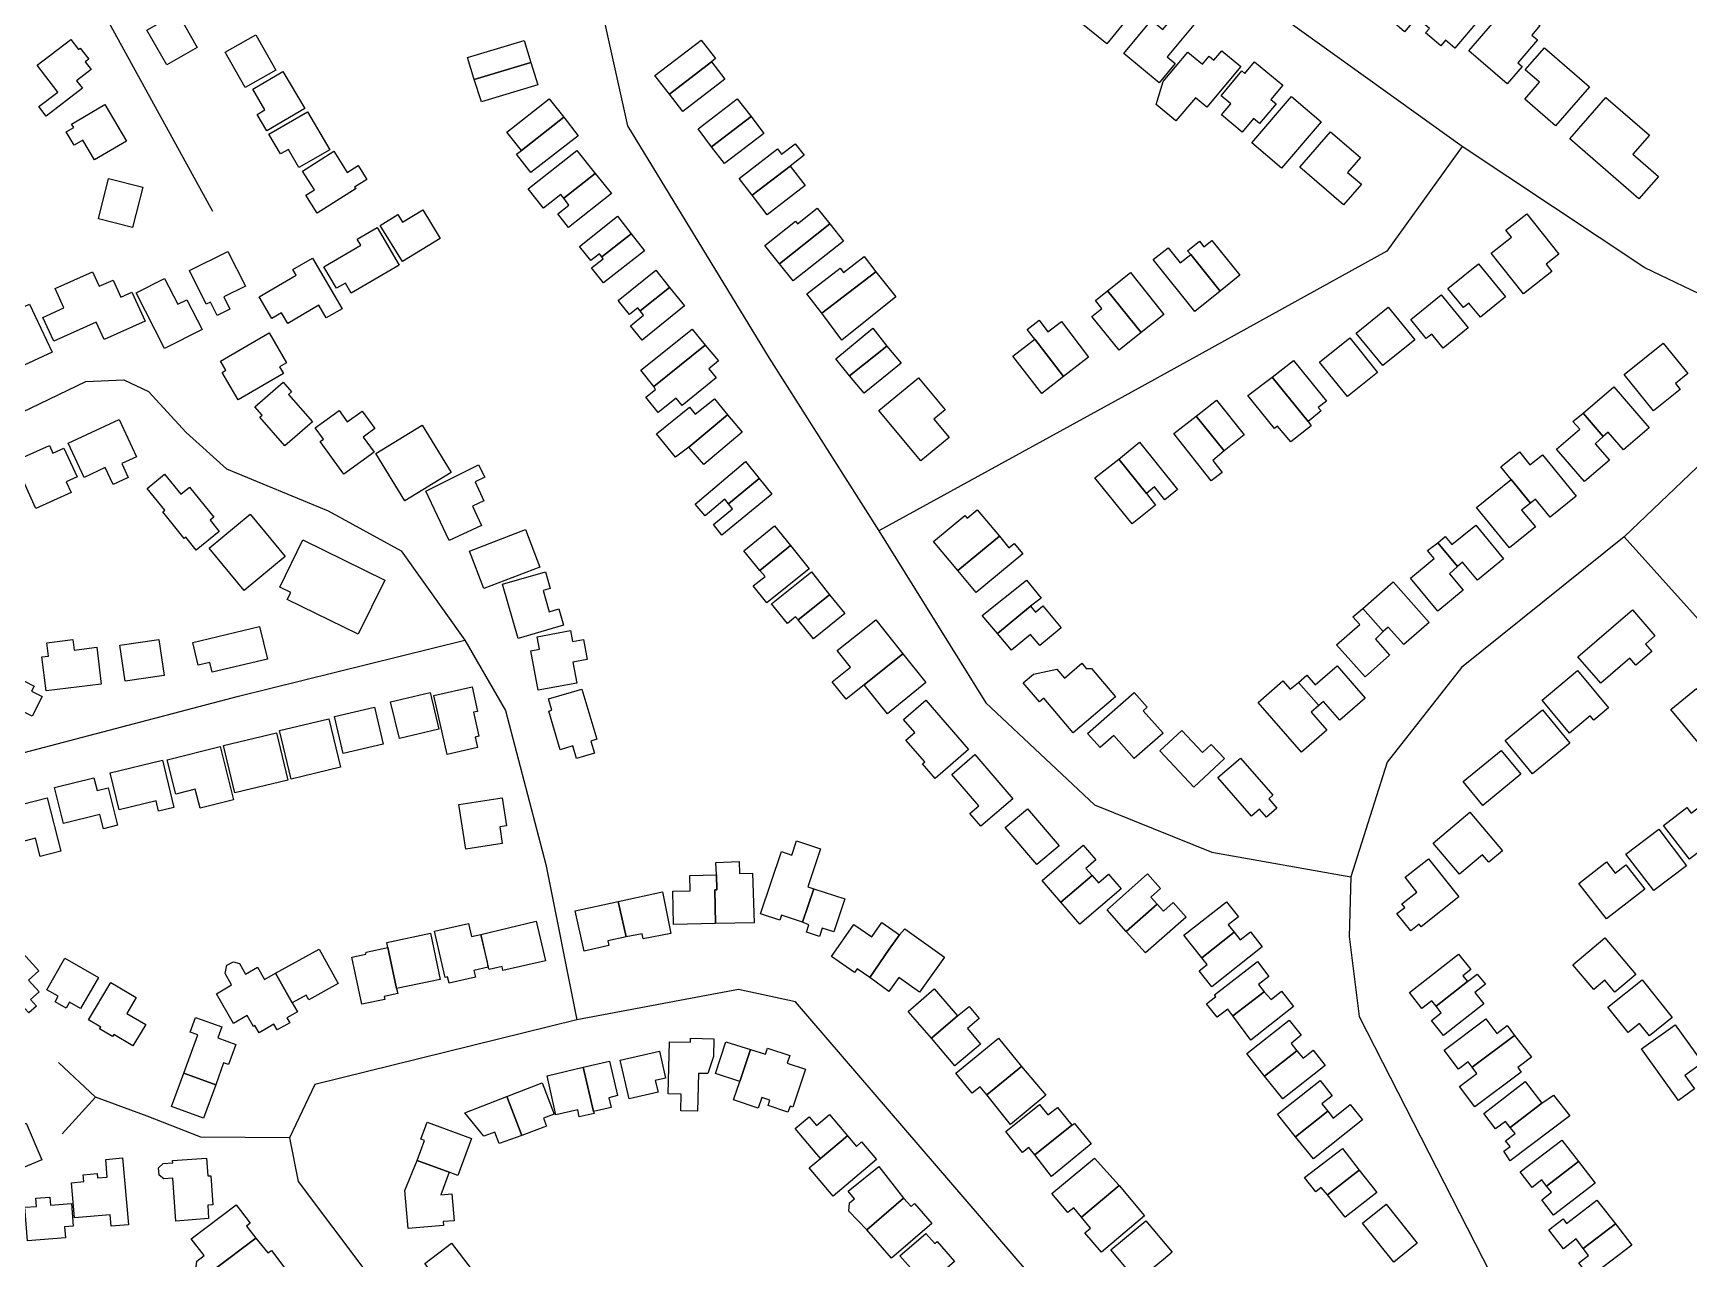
# Model space of a CAD drawing. Header units: metres. Extents: x 553506 to 563855, y 142925 to 150243.
# Drawn here: x 560707.2 to 561100.9, y 148133.6 to 148425 of the extents above; entities that cross this region are included whole.
import ezdxf

# ---------------------------------------------------------------- set-up
doc = ezdxf.new("R2010")
doc.units = ezdxf.units.M
doc.layers.add('C-BUILDINGS', color=8, linetype='Continuous')
doc.layers.add('C-ROADS', color=33, linetype='Continuous')

msp = doc.modelspace()

# ---------------------------------------------------------------- linework, layer by layer
at = {"layer": 'C-BUILDINGS'}
for points in [[(560967.4622, 148436.5374), (560971.3569, 148433.3872), (560962.4714, 148422.4683), (560953.8925, 148429.4228), (560958.6049, 148435.2024), (560963.2887, 148431.4091), (560967.4622, 148436.5374)], [(561041.8881, 148438.0139), (561046.2836, 148434.2785), (561045.2922, 148433.1232), (561051.0596, 148428.2177), (561045.2603, 148421.4356), (561043.0479, 148423.3251), (561041.8815, 148421.9529), (561038.2542, 148425.0447), (561039.1918, 148426.1314), (561036.161, 148428.7076), (561033.2545, 148425.3108), (561030.1513, 148427.9626), (561038.2163, 148437.3979), (561040.0335, 148435.8521), (561041.8881, 148438.0139)], [(560979.7838, 148430.6129), (560983.6167, 148427.4274), (560976.865, 148419.3579), (560978.7743, 148417.7705), (560974.9336, 148413.1758), (560966.5209, 148420.18), (560973.1312, 148428.0781), (560975.8014, 148425.8579), (560979.7838, 148430.6129)], [(561065.4837, 148426.8113), (561063.5274, 148424.5462), (561064.8997, 148423.3649), (561060.2105, 148417.9644), (561061.2235, 148417.0947), (561057.6479, 148412.9646), (561048.5587, 148420.8045), (561058.7801, 148432.5891), (561065.4837, 148426.8113)], [(560746.2486, 148421.5608), (560739.0094, 148417.4386), (560734.2693, 148425.7157), (560741.5084, 148429.8379), (560746.2486, 148421.5608)], [(560718.4092, 148421.4128), (560720.4349, 148418.7828), (560719.6157, 148418.1561), (560721.0367, 148416.3085), (560717.5549, 148413.6396), (560718.9173, 148411.8791), (560710.3086, 148405.2767), (560708.5671, 148407.5372), (560713.0797, 148410.9952), (560708.1613, 148417.3747), (560716.1693, 148423.5131), (560718.0202, 148421.1113), (560718.4092, 148421.4128)], [(560764.8995, 148416.2123), (560757.5971, 148412.0993), (560752.8611, 148420.4656), (560760.1635, 148424.5786), (560764.8995, 148416.2123)], [(560812.1004, 148413.9951), (560810.5173, 148419.2323), (560823.9392, 148423.2588), (560825.5224, 148418.0216), (560812.1004, 148413.9951)], [(560869.444, 148418.9521), (560868.477, 148418.1316), (560858.5314, 148410.4742), (560855.0164, 148414.894), (560866.0414, 148423.3532), (560869.444, 148418.9521)], [(560987.9704, 148418.5596), (560989.8708, 148420.8229), (560994.393, 148417.0581), (560986.273, 148407.3652), (560983.5452, 148409.6392), (560978.909, 148404.1069), (560974.2073, 148408.022), (560975.903, 148413.4733), (560981.7925, 148420.5029), (560985.2096, 148417.6494), (560986.7933, 148419.5355), (560987.9704, 148418.5596)], [(561069.2031, 148402.9537), (561061.8737, 148409.2906), (561065.3822, 148413.3296), (561061.9833, 148416.2726), (561066.5513, 148421.5246), (561077.2793, 148412.2558), (561069.2031, 148402.9537)], [(560771.8413, 148407.0581), (560762.8008, 148401.7443), (560760.4756, 148405.6783), (560762.3292, 148406.7603), (560759.4209, 148411.6778), (560766.6147, 148415.9099), (560771.8413, 148407.0581)], [(560813.7834, 148408.6942), (560812.1004, 148413.9951), (560825.5224, 148418.0216), (560827.2054, 148412.7207), (560813.7834, 148408.6942)], [(560861.693, 148406.3994), (560858.5314, 148410.4742), (560868.477, 148418.1316), (560871.6386, 148414.0568), (560861.693, 148406.3994)], [(561001.4966, 148409.2226), (561002.7456, 148408.1821), (560998.8243, 148403.4847), (560997.3884, 148404.6862), (560994.7002, 148401.4633), (560989.7478, 148405.5708), (560991.951, 148408.211), (560989.661, 148410.1203), (560994.5728, 148416.0063), (560995.2834, 148415.4165), (560997.6011, 148418.1937), (561004.3333, 148412.6172), (561001.4966, 148409.2226)], [(560721.7991, 148394.8513), (560719.0165, 148399.5501), (560716.9848, 148398.3513), (560715.0957, 148401.531), (560716.8529, 148402.5654), (560716.3729, 148403.3852), (560724.2253, 148408.0162), (560729.3771, 148399.3179), (560721.7991, 148394.8513)], [(560823.3193, 148397.0725), (560819.8546, 148401.4494), (560829.932, 148409.3669), (560833.397, 148404.9789), (560823.3193, 148397.0725)], [(560877.8952, 148405.1373), (560868.5205, 148397.9986), (560865.3191, 148402.2279), (560874.6155, 148409.4087), (560877.8952, 148405.1373)], [(561003.9946, 148392.8728), (560996.9691, 148398.8854), (561006.4318, 148409.9004), (561013.4643, 148403.8881), (561003.9946, 148392.8728)], [(561091.5106, 148400.7262), (561087.5764, 148396.2176), (561093.6778, 148390.9218), (561089.0148, 148385.5778), (561072.5507, 148399.8644), (561081.1479, 148409.7171), (561091.5106, 148400.7262)], [(560777.726, 148397.2809), (560770.4208, 148393.0343), (560767.8948, 148397.3516), (560766.0202, 148396.2689), (560763.2872, 148400.947), (560772.4666, 148406.2875), (560777.726, 148397.2809)], [(560825.5379, 148391.8552), (560822.1295, 148396.2227), (560823.3193, 148397.0725), (560833.397, 148404.9789), (560836.8124, 148400.6115), (560825.5379, 148391.8552)], [(560871.5746, 148394.0095), (560868.5205, 148397.9986), (560877.8952, 148405.1373), (560880.9493, 148401.1482), (560871.5746, 148394.0095)], [(560884.1759, 148397.454), (560885.1448, 148396.2044), (560888.4149, 148398.7109), (560890.5423, 148395.9617), (560887.1972, 148393.3971), (560878.1521, 148386.4468), (560875.0624, 148390.457), (560884.1759, 148397.454)], [(561019.7272, 148391.8747), (561023.0315, 148389.0511), (561018.8022, 148384.1437), (561008.3491, 148393.1207), (561015.6414, 148401.5633), (561022.7898, 148395.4211), (561019.7272, 148391.8747)], [(560784.4581, 148393.4849), (560786.5533, 148390.2003), (560783.6262, 148388.3501), (560784.0208, 148388.0286), (560774.7459, 148382.162), (560772.0107, 148386.4616), (560774.0809, 148387.773), (560771.2504, 148392.2143), (560778.674, 148396.9211), (560781.8872, 148391.8684), (560784.4581, 148393.4849)], [(560832.6433, 148386.6351), (560828.5777, 148383.4136), (560824.9471, 148387.9523), (560836.4609, 148397.1057), (560840.8194, 148391.6437), (560833.3706, 148385.7341), (560832.6433, 148386.6351)], [(560833.3706, 148385.7341), (560840.8194, 148391.6437), (560844.7576, 148386.881), (560834.4895, 148378.8017), (560831.9274, 148382.0382), (560834.5472, 148384.1014), (560833.3706, 148385.7341)], [(560890.7897, 148388.7348), (560881.7104, 148381.7612), (560878.1521, 148386.4468), (560887.1972, 148393.3971), (560890.7897, 148388.7348)], [(560730.8238, 148378.7836), (560722.7268, 148380.8453), (560725.168, 148390.4045), (560733.2649, 148388.3429), (560730.8238, 148378.7836)], [(560795.0717, 148380.0382), (560799.8458, 148382.959), (560804.0146, 148376.1889), (560795.0293, 148370.6764), (560789.7335, 148379.2811), (560793.952, 148381.8618), (560795.0717, 148380.0382)], [(560888.4963, 148380.2709), (560888.962, 148379.6845), (560893.6482, 148383.404), (560896.6175, 148379.6683), (560884.632, 148370.1773), (560881.1969, 148374.4994), (560888.4963, 148380.2709)], [(560841.865, 148372.5439), (560839.8466, 148370.9224), (560837.1556, 148374.2551), (560846.1158, 148381.4587), (560849.3927, 148377.2762), (560842.3909, 148371.8258), (560841.865, 148372.5439)], [(560896.6175, 148379.6683), (560899.9073, 148375.5197), (560887.9124, 148366.1062), (560884.632, 148370.1773), (560896.6175, 148379.6683)], [(561069.9782, 148372.4481), (561066.9355, 148370.0487), (561068.2819, 148368.3547), (561061.5349, 148363.0343), (561053.8561, 148372.7104), (561058.686, 148376.5237), (561057.4049, 148378.1419), (561062.3577, 148382.0481), (561069.9782, 148372.4481)], [(560784.2777, 148376.0273), (560788.9736, 148378.7676), (560794.2246, 148369.8053), (560782.8486, 148363.1718), (560781.4597, 148365.5547), (560779.3588, 148364.3313), (560776.3678, 148369.4354), (560785.1418, 148374.5517), (560784.2777, 148376.0273)], [(560842.7944, 148365.6389), (560840.0053, 148369.2022), (560842.7624, 148371.3477), (560842.3909, 148371.8258), (560849.3927, 148377.2762), (560852.553, 148373.2459), (560842.7944, 148365.6389)], [(560981.6806, 148373.2298), (560984.5522, 148375.5125), (560985.6, 148374.1986), (560987.4963, 148375.7049), (560994.1169, 148367.4425), (560989.4406, 148363.6341), (560982.4352, 148372.3519), (560981.6806, 148373.2298)], [(560757.6853, 148364.8437), (560752.5435, 148362.2787), (560753.9829, 148359.3965), (560750.9475, 148357.8768), (560749.3594, 148361.0437), (560748.3823, 148360.5457), (560744.3781, 148368.5342), (560753.5398, 148373.106), (560757.6853, 148364.8437)], [(560773.6257, 148371.4977), (560780.6647, 148359.4639), (560776.9229, 148357.2876), (560775.1723, 148360.2825), (560767.7643, 148355.9658), (560766.2871, 148358.4906), (560763.946, 148357.1262), (560760.9322, 148362.2853), (560769.7615, 148367.4255), (560768.964, 148368.7807), (560773.6257, 148371.4977)], [(560899.8809, 148368.1062), (560904.7752, 148371.8769), (560907.58, 148368.2584), (560894.7606, 148358.385), (560891.1834, 148363.0033), (560899.1016, 148369.1058), (560899.8809, 148368.1062)], [(560973.539, 148371.1381), (560977.0576, 148373.9642), (560979.953, 148370.3597), (560982.4352, 148372.3519), (560989.4406, 148363.6341), (560983.439, 148358.8381), (560973.539, 148371.1381)], [(560722.9214, 148364.8018), (560726.2511, 148366.2973), (560728.0693, 148362.2583), (560730.6961, 148363.4313), (560733.8357, 148356.4842), (560724.1153, 148352.1175), (560722.2298, 148356.299), (560712.1029, 148351.7415), (560709.5415, 148357.4156), (560714.5048, 148359.6523), (560712.4245, 148364.2507), (560721.3591, 148368.2589), (560722.9214, 148364.8018)], [(560850.9916, 148359.7074), (560848.9731, 148358.0859), (560846.2822, 148361.4186), (560855.2424, 148368.6221), (560858.5298, 148364.5513), (560851.581, 148358.969), (560850.9916, 148359.7074)], [(560912.3325, 148362.2747), (560899.5246, 148352.0343), (560894.7606, 148358.385), (560907.58, 148368.2584), (560912.3325, 148362.2747)], [(560962.6355, 148363.7065), (560968.0969, 148368.1182), (560976.0374, 148358.1163), (560970.6637, 148353.8075), (560962.6355, 148363.7065)], [(561057.2523, 148362.2767), (561051.3217, 148357.4495), (561048.5813, 148360.7916), (561047.2861, 148359.7381), (561043.6005, 148364.2415), (561050.8333, 148370.1225), (561057.2523, 148362.2767)], [(560741.6089, 148360.5229), (560743.7629, 148361.6142), (560747.3669, 148354.5704), (560738.435, 148350.028), (560731.6808, 148363.2395), (560738.4587, 148366.6905), (560741.6089, 148360.5229)], [(560849.2596, 148355.4125), (560852.3621, 148357.9138), (560851.581, 148358.969), (560858.5298, 148364.5513), (560862.1129, 148360.1893), (560852.0082, 148352.026), (560849.2596, 148355.4125)], [(560965.4272, 148349.5808), (560958.9043, 148357.6238), (560961.2905, 148359.5573), (560959.7853, 148361.4134), (560962.6355, 148363.7065), (560970.6637, 148353.8075), (560965.4272, 148349.5808)], [(560711.723, 148349.1363), (560702.8558, 148344.9855), (560701.8517, 148347.1356), (560699.0821, 148345.8358), (560696.596, 148351.1115), (560699.5172, 148352.4829), (560697.6376, 148356.4754), (560706.3606, 148360.5438), (560711.723, 148349.1363)], [(561035.6972, 148352.0956), (561028.1162, 148345.9478), (561021.8202, 148353.6639), (561029.4009, 148359.8228), (561035.6972, 148352.0956)], [(561048.4295, 148354.9324), (561042.4919, 148350.1049), (561039.7585, 148353.4473), (561038.4633, 148352.3938), (561034.7777, 148356.8972), (561042.0105, 148362.7782), (561048.4295, 148354.9324)], [(560943.5576, 148354.5606), (560946.4254, 148356.7429), (560948.5102, 148354.0146), (560951.6923, 148356.4294), (560958.1446, 148347.9613), (560952.2209, 148343.357), (560945.3576, 148352.224), (560943.5576, 148354.5606)], [(560751.7622, 148347.0394), (560763.3527, 148353.7464), (560767.4834, 148346.63), (560765.8148, 148345.6651), (560766.7386, 148344.069), (560755.9513, 148337.8324), (560752.1614, 148344.3361), (560753.0334, 148344.842), (560751.7622, 148347.0394)], [(560851.7164, 148344.8269), (560863.8805, 148354.6462), (560866.9852, 148350.8257), (560854.8142, 148341.0061), (560851.7164, 148344.8269)], [(560901.3363, 148343.5209), (560898.0493, 148347.5806), (560906.8828, 148354.8137), (560910.1883, 148350.6099), (560901.3363, 148343.5209)], [(560940.1564, 148348.21), (560945.3576, 148352.224), (560952.2209, 148343.357), (560947.0263, 148339.3543), (560940.1564, 148348.21)], [(561019.6858, 148338.5713), (561013.0815, 148346.7563), (561020.2686, 148352.5356), (561026.8733, 148344.3395), (561019.6858, 148338.5713)], [(560867.8602, 148345.2101), (560869.627, 148343.0395), (560861.5345, 148336.4752), (560860.1022, 148338.2334), (560855.834, 148334.7829), (560852.8679, 148338.4186), (560855.186, 148340.2943), (560854.8142, 148341.0061), (560866.9852, 148350.8257), (560870.178, 148347.0969), (560867.8602, 148345.2101)], [(560910.1883, 148350.6099), (560913.6084, 148346.5433), (560904.7872, 148339.3662), (560901.3363, 148343.5209), (560910.1883, 148350.6099)], [(561100.6015, 148344.0363), (561097.6828, 148341.6965), (561098.8246, 148340.2854), (561092.476, 148335.189), (561085.486, 148343.8515), (561094.7533, 148351.2878), (561100.6015, 148344.0363)], [(561014.7132, 148337.525), (561012.7834, 148335.973), (561013.4451, 148335.159), (561010.363, 148332.6805), (561001.8109, 148343.2309), (561006.8602, 148347.1845), (561014.7132, 148337.525)], [(560768.6707, 148339.7443), (560767.9425, 148339.1093), (560773.6129, 148332.6088), (560767.0313, 148326.9045), (560761.0928, 148333.7083), (560761.6373, 148334.1816), (560759.9044, 148336.1642), (560766.6696, 148342.0301), (560768.6707, 148339.7443)], [(560908.3047, 148335.3138), (560917.7301, 148343.0663), (560924.0658, 148335.4181), (560921.3873, 148333.2195), (560924.9984, 148328.8583), (560918.2519, 148323.2933), (560908.3047, 148335.3138)], [(561010.363, 148332.6805), (561011.1154, 148331.6468), (561006.2795, 148327.7999), (561003.0437, 148331.5606), (561002.3756, 148331.0166), (560996.0409, 148338.8539), (561001.8109, 148343.2309), (561010.363, 148332.6805)], [(561091.4216, 148331.1379), (561085.3768, 148325.9397), (561081.7351, 148330.1551), (561080.5167, 148329.1041), (561075.7434, 148334.6307), (561083.0069, 148340.8688), (561091.4216, 148331.1379)], [(560863.1306, 148326.586), (560859.9261, 148324.2151), (560855.4474, 148329.7178), (560863.2675, 148336.0509), (560864.6345, 148334.3685), (560869.1887, 148338.0617), (560872.3064, 148334.275), (560863.1306, 148326.586)], [(560995.1887, 148329.4668), (560990.4212, 148325.6666), (560983.7785, 148333.9618), (560988.539, 148337.7617), (560995.1887, 148329.4668)], [(560731.8094, 148324.2882), (560728.2813, 148322.653), (560729.8101, 148319.3729), (560726.2268, 148317.7137), (560724.3757, 148321.6848), (560719.3526, 148319.3461), (560715.5315, 148327.5185), (560727.6657, 148333.1628), (560731.8094, 148324.2882)], [(560774.3014, 148331.1612), (560779.9469, 148335.278), (560781.9116, 148332.5904), (560785.4251, 148335.1378), (560788.4631, 148330.9924), (560785.6746, 148328.9573), (560788.296, 148325.3887), (560781.1055, 148320.1551), (560775.4457, 148327.8802), (560776.273, 148328.4738), (560774.3014, 148331.1612)], [(560806.6114, 148320.4974), (560795.6222, 148313.7868), (560788.6972, 148325.0785), (560799.6868, 148331.7779), (560806.6114, 148320.4974)], [(560866.645, 148322.411), (560863.1306, 148326.586), (560872.3064, 148334.275), (560875.8138, 148330.0998), (560866.645, 148322.411)], [(560990.4212, 148325.6666), (560987.6624, 148323.3541), (560989.8898, 148320.5412), (560987.3174, 148318.524), (560978.4281, 148329.7984), (560983.7785, 148333.9618), (560990.4212, 148325.6666)], [(561073.3293, 148332.6963), (561075.7434, 148334.6307), (561080.5167, 148329.1041), (561078.6428, 148327.3313), (561081.9796, 148323.4736), (561076.064, 148318.3908), (561069.3977, 148326.0952), (561074.925, 148330.8542), (561073.3293, 148332.6963)], [(560715.0856, 148318.3111), (560716.2346, 148315.776), (560707.8799, 148311.9974), (560702.7888, 148323.2241), (560711.0746, 148326.9672), (560711.9006, 148325.1454), (560714.5271, 148326.3295), (560717.6429, 148319.4707), (560715.0856, 148318.3111)], [(560979.3206, 148316.4925), (560976.2727, 148314.0373), (560973.8068, 148317.0987), (560971.9112, 148315.5701), (560965.3143, 148323.7443), (560970.2581, 148327.7169), (560979.3206, 148316.4925)], [(561060.5884, 148325.4516), (561063.1046, 148322.3473), (561066.0775, 148324.7445), (561074.0696, 148314.889), (561067.8714, 148309.8975), (561064.3953, 148314.1849), (561063.1954, 148313.2123), (561058.6211, 148318.8565), (561056.1632, 148321.8848), (561060.5884, 148325.4516)], [(560738.4759, 148320.1339), (560742.3086, 148315.39), (560744.4228, 148317.0812), (560750.1828, 148309.949), (560749.2755, 148309.2306), (560751.4574, 148306.5275), (560745.9542, 148302.1035), (560743.4885, 148305.165), (560743.1134, 148304.8639), (560738.0151, 148311.182), (560738.4925, 148311.5642), (560734.289, 148316.764), (560738.4759, 148320.1339)], [(560814.6223, 148319.4015), (560812.2798, 148318.3042), (560814.3917, 148313.8181), (560811.6978, 148312.5539), (560813.8548, 148307.9691), (560806.1036, 148304.3428), (560800.6114, 148316.0912), (560813.0697, 148322.3246), (560814.6223, 148319.4015)], [(560872.5153, 148313.1009), (560871.6501, 148314.1646), (560866.9852, 148310.212), (560864.6192, 148312.9871), (560876.5843, 148323.1342), (560879.8434, 148319.0736), (560872.5153, 148313.1009)], [(560971.9112, 148315.5701), (560974.0751, 148312.7775), (560968.5103, 148308.318), (560959.6723, 148319.2935), (560965.3143, 148323.7443), (560971.9112, 148315.5701)], [(560882.8822, 148315.3512), (560870.9933, 148305.674), (560868.9506, 148308.1699), (560873.5112, 148311.8856), (560872.5153, 148313.1009), (560879.8434, 148319.0736), (560882.8822, 148315.3512)], [(561063.1954, 148313.2123), (561061.128, 148311.5893), (561064.3992, 148307.596), (561058.2639, 148302.6065), (561050.3908, 148312.232), (561058.6211, 148318.8565), (561063.1954, 148313.2123)], [(560767.1649, 148300.5304), (560757.4126, 148292.4896), (560749.0576, 148302.5679), (560758.8169, 148310.6089), (560767.1649, 148300.5304)], [(560929.2563, 148309.6588), (560931.7026, 148311.6832), (560936.9622, 148305.3592), (560927.081, 148297.2028), (560921.305, 148304.1673), (560928.7186, 148310.3097), (560929.2563, 148309.6588)], [(560784.458, 148282.0727), (560767.6388, 148290.3055), (560768.4606, 148291.9674), (560765.841, 148293.2432), (560771.3753, 148304.4909), (560790.8074, 148294.9709), (560784.458, 148282.0727)], [(560824.2539, 148306.9592), (560827.6924, 148298.0626), (560814.402, 148292.9495), (560810.9705, 148301.8463), (560824.2539, 148306.9592)], [(560876.172, 148301.9296), (560883.4802, 148307.8683), (560887.2969, 148303.1908), (560879.9884, 148297.2632), (560876.172, 148301.9296)], [(560939.236, 148302.6256), (560940.4765, 148303.644), (560942.5181, 148301.1814), (560931.3965, 148292.0067), (560927.081, 148297.2028), (560936.9622, 148305.3592), (560939.236, 148302.6256)], [(561044.5651, 148303.3901), (561050.1941, 148308.0298), (561056.8282, 148300.0127), (561050.6541, 148294.9218), (561047.1011, 148299.2068), (561045.8607, 148298.1884), (561041.1813, 148303.8404), (561042.9669, 148305.31), (561044.5651, 148303.3901)], [(560881.6556, 148289.5689), (560878.4261, 148293.5747), (560881.2702, 148295.8453), (560879.9884, 148297.2632), (560887.2969, 148303.1908), (560891.7146, 148297.6306), (560881.6556, 148289.5689)], [(561038.7515, 148301.9612), (561041.1813, 148303.8404), (561045.8607, 148298.1884), (561043.9498, 148296.4812), (561047.2049, 148292.5542), (561041.1876, 148287.5907), (561034.6844, 148295.4449), (561040.3137, 148300.0735), (561038.7515, 148301.9612)], [(560830.1514, 148292.9864), (560828.4609, 148292.4994), (560829.9194, 148287.4475), (560832.1851, 148288.0972), (560833.3137, 148284.2036), (560822.5468, 148281.1062), (560818.822, 148294.0117), (560829.014, 148296.9353), (560830.1514, 148292.9864)], [(560888.513, 148286.2443), (560886.542, 148284.6689), (560882.795, 148289.3486), (560892.2412, 148296.8902), (560896.5845, 148291.4724), (560889.1024, 148285.506), (560888.513, 148286.2443)], [(560944.3625, 148288.729), (560936.5193, 148282.2392), (560932.8963, 148286.5332), (560943.4127, 148294.9432), (560946.8535, 148290.6658), (560944.3625, 148288.729)], [(561039.0985, 148284.8762), (561033.1115, 148279.6131), (561029.429, 148283.7939), (561028.2179, 148282.7319), (561023.3905, 148288.2013), (561030.5889, 148294.5152), (561039.0985, 148284.8762)], [(560892.7191, 148280.9669), (560889.1024, 148285.506), (560896.5845, 148291.4724), (560900.1911, 148287.0332), (560892.7191, 148280.9669)], [(560945.5172, 148287.3517), (560947.2818, 148288.8205), (560951.6476, 148283.5815), (560946.5713, 148279.371), (560944.3484, 148282.0394), (560939.8103, 148278.2798), (560936.5193, 148282.2392), (560944.3625, 148288.729), (560945.5172, 148287.3517)], [(560900.5496, 148266.6652), (560897.2321, 148270.8018), (560901.5153, 148274.2194), (560898.3431, 148278.1825), (560907.5375, 148285.5048), (560914.0275, 148277.394), (560904.7717, 148270.0252), (560900.5496, 148266.6652)], [(561020.991, 148286.245), (561023.3905, 148288.2013), (561028.2179, 148282.7319), (561026.3657, 148280.9375), (561029.7433, 148277.1145), (561023.8855, 148271.9668), (561017.1376, 148279.602), (561022.6144, 148284.4149), (561020.991, 148286.245)], [(561092.8264, 148281.6752), (561090.5866, 148279.7574), (561092.1031, 148277.9907), (561088.2841, 148274.71), (561086.8548, 148276.368), (561079.9379, 148270.4413), (561074.5112, 148276.7377), (561087.501, 148287.8635), (561092.8264, 148281.6752)], [(560710.5079, 148280.0695), (560716.6578, 148280.8074), (560716.9523, 148278.3235), (560722.343, 148278.9708), (560723.3928, 148270.222), (560710.278, 148268.654), (560709.314, 148276.6709), (560710.8879, 148276.8648), (560710.5079, 148280.0695)], [(560738.386, 148272.3051), (560729.131, 148270.9358), (560727.8632, 148279.4997), (560737.1186, 148280.8579), (560738.386, 148272.3051)], [(560762.9008, 148276.1778), (560749.7998, 148273.0519), (560749.2375, 148275.3828), (560746.455, 148274.7169), (560745.16, 148280.1301), (560761.0435, 148283.9218), (560762.9008, 148276.1778)], [(560827.0582, 148281.4812), (560834.9678, 148282.9532), (560835.4554, 148280.3306), (560838.0339, 148280.8121), (560838.9163, 148276.076), (560835.5594, 148275.4478), (560836.4847, 148270.4571), (560827.3235, 148268.7678), (560825.5832, 148278.1293), (560827.6058, 148278.5043), (560827.0582, 148281.4812)], [(560707.4195, 148269.7443), (560706.8132, 148268.5678), (560709.3852, 148267.2459), (560706.9794, 148262.5851), (560704.1234, 148264.0428), (560703.1476, 148262.1646), (560689.9038, 148268.9625), (560693.8915, 148276.6891), (560707.4195, 148269.7443)], [(560904.7717, 148270.0252), (560914.0275, 148277.394), (560919.4697, 148270.5971), (560910.3197, 148263.1982), (560904.7717, 148270.0252)], [(560950.5993, 148273.7541), (560952.3986, 148271.6624), (560956.5174, 148275.1973), (560957.5981, 148273.9512), (560958.8231, 148273.9006), (560964.5276, 148267.2121), (560954.4557, 148258.6713), (560947.4882, 148266.845), (560946.4667, 148265.9782), (560942.6055, 148270.5096), (560945.0909, 148272.6243), (560950.5993, 148273.7541)], [(561012.0611, 148270.049), (561017.2393, 148274.5743), (561023.953, 148266.9159), (561017.9241, 148261.6515), (561014.0017, 148266.1252), (561012.8654, 148265.1324), (561008.0369, 148270.6351), (561010.0239, 148272.367), (561012.0611, 148270.049)], [(561078.319, 148261.6534), (561077.4331, 148262.7052), (561072.5144, 148258.5998), (561065.971, 148266.3971), (561074.3843, 148273.4281), (561081.8136, 148264.5789), (561078.319, 148261.6534)], [(560812.9045, 148263.7529), (560811.8771, 148263.5204), (560813.1875, 148257.8406), (560812.3131, 148257.6351), (560812.888, 148255.1266), (560805.683, 148253.4763), (560802.4472, 148267.5102), (560811.5609, 148269.5986), (560812.9045, 148263.7529)], [(560837.654, 148269.0579), (560841.2159, 148257.1156), (560839.817, 148256.6934), (560840.6908, 148253.7935), (560836.4171, 148252.5244), (560835.5266, 148255.5128), (560832.5411, 148254.629), (560829.8003, 148263.7923), (560830.562, 148264.0276), (560829.7646, 148266.7184), (560837.654, 148269.0579)], [(561008.0369, 148270.6351), (561012.8654, 148265.1324), (561011.1186, 148263.5417), (561014.8454, 148259.2844), (561008.8021, 148254.0307), (560998.4691, 148265.8609), (561004.3556, 148270.9872), (561006.1029, 148268.994), (561008.0369, 148270.6351)], [(561096.5972, 148264.2079), (561102.6976, 148269.1964), (561111.4557, 148258.5525), (561105.3556, 148253.5529), (561096.5972, 148264.2079)], [(560794.3011, 148257.2937), (560792.2179, 148265.999), (560801.5854, 148268.24), (560803.6757, 148259.535), (560794.3011, 148257.2937)], [(560921.694, 148247.8055), (560918.6917, 148251.2508), (560919.2295, 148251.7129), (560914.7409, 148256.859), (560916.8781, 148258.7068), (560914.1657, 148261.8273), (560919.4404, 148266.4001), (560929.6434, 148254.6993), (560921.694, 148247.8055)], [(560972.0717, 148264.7328), (560971.1329, 148263.902), (560975.8584, 148258.563), (560968.9871, 148252.5155), (560964.138, 148258.0064), (560960.8927, 148255.1556), (560957.9212, 148258.5128), (560968.9839, 148268.2311), (560972.0717, 148264.7328)], [(560780.275, 148250.4436), (560768.5484, 148247.6279), (560765.7751, 148259.172), (560777.502, 148261.9766), (560780.275, 148250.4436)], [(560790.4423, 148255.9485), (560780.9409, 148253.7367), (560778.8766, 148262.5093), (560788.3775, 148264.7323), (560790.4423, 148255.9485)], [(561072.6048, 148256.1651), (561063.7235, 148248.8968), (561057.2042, 148256.8173), (561066.0924, 148264.0858), (561072.6048, 148256.1651)], [(560767.7512, 148247.4137), (560755.1362, 148244.3921), (560752.4356, 148255.6268), (560765.0505, 148258.6484), (560767.7512, 148247.4137)], [(560987.3307, 148255.8841), (560990.4622, 148252.5542), (560983.1742, 148245.7479), (560975.0958, 148254.3431), (560980.292, 148259.1917), (560985.2388, 148253.9264), (560987.3307, 148255.8841)], [(560754.8884, 148242.7037), (560746.897, 148240.7172), (560745.7699, 148245.2342), (560741.1498, 148244.0878), (560739.1124, 148252.2269), (560751.7165, 148255.3706), (560754.8884, 148242.7037)], [(560932.5433, 148236.4478), (560929.9462, 148239.4606), (560932.0499, 148241.2628), (560925.6145, 148248.7409), (560931.1292, 148253.4659), (560940.1687, 148242.9753), (560932.5433, 148236.4478)], [(561060.9372, 148248.7983), (561051.8858, 148241.38), (561047.2203, 148247.0325), (561056.2713, 148254.4619), (561060.9372, 148248.7983)], [(560740.6976, 148240.8905), (560737.0476, 148240.0194), (560736.4686, 148242.4387), (560727.6422, 148240.326), (560725.5346, 148249.1419), (560738.0043, 148252.1143), (560740.6976, 148240.8905)], [(561000.9912, 148242.9451), (561002.8985, 148240.7566), (561000.4277, 148238.6201), (560998.8106, 148240.4727), (560996.9046, 148238.8324), (560988.9275, 148247.9873), (560994.2975, 148252.6411), (561001.9917, 148243.8113), (561000.9912, 148242.9451)], [(560722.4088, 148244.9259), (560725.0586, 148245.5876), (560727.2947, 148236.6867), (560723.9164, 148235.8464), (560723.0626, 148239.2255), (560714.4677, 148237.0867), (560712.3259, 148245.6566), (560721.6493, 148247.974), (560722.4088, 148244.9259)], [(560701.5772, 148240.8571), (560710.5157, 148243.1847), (560713.8335, 148230.5446), (560708.8963, 148229.2548), (560707.7615, 148233.5712), (560700.3068, 148231.635), (560698.402, 148238.8878), (560701.8551, 148239.7973), (560701.5772, 148240.8571)], [(560819.7897, 148236.544), (560818.1481, 148236.2811), (560818.7536, 148232.3489), (560810.0778, 148231.0087), (560808.4396, 148241.5755), (560818.7644, 148243.1677), (560819.7897, 148236.544)], [(561101.4199, 148239.5056), (561103.7813, 148241.3383), (561108.9451, 148234.7332), (561101.0626, 148228.6092), (561094.8425, 148236.5724), (561100.364, 148240.8527), (561101.4199, 148239.5056)], [(560945.8538, 148227.3153), (560938.3492, 148236.1177), (560943.6337, 148240.6018), (560951.1522, 148231.7998), (560945.8538, 148227.3153)], [(561056.5717, 148230.6195), (561053.3232, 148227.8686), (561051.7987, 148229.6684), (561046.3435, 148225.0564), (561040.0934, 148232.4178), (561048.8043, 148239.7697), (561056.5717, 148230.6195)], [(561092.5518, 148221.1188), (561085.9246, 148229.8038), (561093.7296, 148235.725), (561100.3568, 148227.04), (561092.5518, 148221.1188)], [(560885.1852, 148215.2859), (560884.7818, 148214.1046), (560880.1615, 148215.6405), (560885.1239, 148230.4098), (560887.5756, 148229.585), (560888.7073, 148232.9595), (560894.409, 148231.0457), (560891.3779, 148222.0244), (560892.805, 148221.546), (560890.1449, 148213.6271), (560885.1852, 148215.2859)], [(560947.1047, 148223.5369), (560956.8673, 148231.9122), (560959.878, 148228.4226), (560957.5431, 148226.4128), (560959.0012, 148224.7222), (560951.5739, 148218.3456), (560947.1047, 148223.5369)], [(560875.1644, 148225.1894), (560878.2445, 148225.2859), (560878.6137, 148213.4995), (560869.469, 148213.291), (560869.302, 148221.2994), (560869.7773, 148221.3032), (560869.7007, 148224.8624), (560869.5582, 148227.8519), (560875.0756, 148228.0248), (560875.1644, 148225.1894)], [(561033.4263, 148224.3175), (561038.9447, 148228.6977), (561046.1568, 148219.6413), (561037.2073, 148212.5379), (561036.7341, 148213.1353), (561034.7492, 148211.5593), (561031.4888, 148215.6531), (561033.3512, 148217.1251), (561032.6745, 148217.972), (561036.2355, 148220.7883), (561033.4263, 148224.3175)], [(561081.3319, 148214.4115), (561074.7549, 148222.8311), (561081.3062, 148227.9338), (561083.3675, 148225.2938), (561085.8927, 148227.254), (561090.4154, 148221.4747), (561081.3319, 148214.4115)], [(560869.302, 148221.2994), (560869.469, 148213.291), (560859.4502, 148213.0885), (560859.2864, 148220.9968), (560863.4573, 148221.0829), (560863.378, 148224.7311), (560869.7007, 148224.8624), (560869.7773, 148221.3032), (560869.302, 148221.2994)], [(560897.6073, 148211.3009), (560894.8315, 148212.2046), (560894.1867, 148210.2477), (560891.0858, 148211.2636), (560891.6667, 148213.0292), (560890.1449, 148213.6271), (560892.805, 148221.546), (560900.1986, 148219.1843), (560897.6073, 148211.3009)], [(560962.8722, 148225.0105), (560965.8759, 148221.5208), (560956.1133, 148213.1454), (560951.5739, 148218.3456), (560959.0012, 148224.7222), (560960.5373, 148223.0007), (560962.8722, 148225.0105)], [(560962.5501, 148216.5527), (560972.1821, 148225.0797), (560975.2402, 148221.6362), (560972.9413, 148219.5941), (560974.427, 148217.9155), (560967.101, 148211.4308), (560962.5501, 148216.5527)], [(560843.8773, 148209.1949), (560844.1227, 148208.0562), (560838.221, 148206.7583), (560836.1109, 148216.3198), (560846.3243, 148218.5651), (560848.1755, 148210.1309), (560843.8773, 148209.1949)], [(560852.2734, 148209.6471), (560852.0395, 148210.864), (560848.1755, 148210.1309), (560846.3243, 148218.5651), (560856.8856, 148220.866), (560858.8326, 148210.9321), (560852.2734, 148209.6471)], [(560978.2889, 148218.2703), (560981.3541, 148214.827), (560971.7221, 148206.2999), (560967.101, 148211.4308), (560974.427, 148217.9155), (560975.983, 148216.228), (560978.2889, 148218.2703)], [(560980.8178, 148210.5251), (560990.9219, 148218.4882), (560993.7824, 148214.8827), (560991.3675, 148212.9706), (560992.7576, 148211.2222), (560985.0757, 148205.1603), (560980.8178, 148210.5251)], [(560829.0024, 148204.4439), (560818.9171, 148202.1247), (560818.6912, 148203.0859), (560815.6719, 148202.3903), (560815.4174, 148202.9277), (560815.2674, 148204.1474), (560813.6291, 148210.6962), (560826.82, 148213.8584), (560829.0024, 148204.4439)], [(560801.658, 148211.0003), (560803.9739, 148199.9984), (560793.6323, 148197.827), (560791.5788, 148207.5905), (560791.3164, 148208.8289), (560801.658, 148211.0003)], [(560812.023, 148202.1536), (560812.3948, 148200.5514), (560806.0922, 148199.1075), (560805.7518, 148200.5994), (560805.176, 148200.4589), (560802.6431, 148211.4652), (560810.7365, 148213.3214), (560811.4493, 148210.205), (560813.6291, 148210.6962), (560815.4174, 148202.9277), (560812.023, 148202.1536)], [(560906.6136, 148210.1251), (560908.9678, 148213.5267), (560913.1627, 148210.6197), (560910.7609, 148207.172), (560906.1187, 148200.482), (560903.1035, 148202.5579), (560902.4745, 148201.659), (560897.0292, 148205.4284), (560902.3405, 148213.0742), (560906.6136, 148210.1251)], [(560913.1627, 148210.6197), (560914.4684, 148212.0073), (560923.9067, 148205.3022), (560917.9598, 148196.9687), (560913.0118, 148200.4865), (560910.6345, 148197.1509), (560906.1187, 148200.482), (560910.7609, 148207.172), (560913.1627, 148210.6197)], [(560996.6279, 148211.3101), (560999.4524, 148207.7369), (560987.4793, 148198.2905), (560984.4658, 148202.0916), (560986.3422, 148203.5639), (560985.0757, 148205.1603), (560992.7576, 148211.2222), (560994.206, 148209.3977), (560996.6279, 148211.3101)], [(561083.3182, 148196.9995), (561080.9294, 148199.8296), (561078.2522, 148197.5863), (561073.2637, 148203.5069), (561080.9134, 148209.9241), (561088.2907, 148201.1735), (561083.3182, 148196.9995)], [(560695.7057, 148198.1564), (560704.7843, 148206.2872), (560708.5797, 148202.0653), (560706.1315, 148199.8739), (560708.6448, 148197.081), (560706.6185, 148195.2591), (560708.0378, 148193.6896), (560706.1949, 148192.0404), (560705.1593, 148193.1877), (560700.909, 148189.3818), (560697.0916, 148193.6365), (560698.5741, 148194.9628), (560695.7057, 148198.1564)], [(560779.7668, 148199.0178), (560772.7438, 148195.125), (560772.0996, 148196.2735), (560768.7876, 148194.4335), (560764.8621, 148201.4673), (560775.2041, 148207.2003), (560779.7668, 148199.0178)], [(560786.4056, 148206.4714), (560791.5788, 148207.5905), (560793.6323, 148197.827), (560793.9632, 148196.6353), (560790.6576, 148195.9307), (560790.7968, 148195.2784), (560785.3805, 148194.1071), (560782.9532, 148205.317), (560786.328, 148206.046), (560786.4056, 148206.4714)], [(561049.0132, 148202.3457), (561047.1777, 148200.908), (561048.285, 148199.4847), (561040.7924, 148193.629), (561039.7511, 148194.9542), (561037.4173, 148193.1336), (561034.4754, 148196.8812), (561046.1443, 148205.9954), (561049.0132, 148202.3457)], [(560722.7647, 148200.4947), (560718.4945, 148193.0819), (560715.8818, 148194.5806), (560715.0796, 148193.1865), (560712.4244, 148194.7062), (560713.1805, 148196.0098), (560710.4611, 148197.5719), (560714.7708, 148205.0638), (560722.7647, 148200.4947)], [(560756.2663, 148203.8249), (560757.7086, 148201.299), (560760.559, 148202.9242), (560762.2157, 148200.0266), (560764.8621, 148201.4673), (560768.7876, 148194.4335), (560770.0431, 148192.2914), (560767.5702, 148190.8895), (560768.236, 148189.7194), (560765.2484, 148188.012), (560764.4792, 148189.3569), (560760.9282, 148187.3314), (560759.952, 148189.0371), (560759.6157, 148188.8374), (560758.1301, 148191.4064), (560754.8753, 148189.5237), (560750.7735, 148196.6076), (560754.4062, 148198.7025), (560752.8323, 148201.4135), (560753.2323, 148203.3738), (560754.8698, 148204.2153), (560756.2663, 148203.8249)], [(560991.2323, 148192.9766), (560988.7067, 148191.0276), (560986.2222, 148194.2331), (560988.4269, 148195.9383), (560988.0777, 148196.3726), (560998.2894, 148204.2501), (561001.0144, 148200.7294), (560998.5573, 148198.827), (560999.9124, 148197.0775), (560992.4855, 148191.3575), (560991.2323, 148192.9766)], [(560731.7437, 148195.7226), (560729.5129, 148191.9465), (560733.9717, 148189.3146), (560730.9505, 148184.2115), (560726.3639, 148186.9062), (560726.0848, 148186.4411), (560723.0294, 148188.2376), (560723.2949, 148188.6911), (560720.4033, 148190.3925), (560725.6616, 148199.2942), (560731.7437, 148195.7226)], [(561041.9674, 148192.052), (561040.7924, 148193.629), (561048.285, 148199.4847), (561050.5846, 148201.2819), (561052.5135, 148198.8493), (561049.996, 148196.8671), (561052.0998, 148194.2062), (561042.542, 148186.6608), (561039.6888, 148190.2554), (561041.9674, 148192.052)], [(561089.1871, 148189.5372), (561086.431, 148187.3583), (561081.6136, 148193.3956), (561089.8199, 148199.897), (561096.9448, 148190.9492), (561091.5015, 148186.627), (561089.1871, 148189.5372)], [(560921.4589, 148197.7461), (560926.9868, 148191.3414), (560920.7848, 148186.0161), (560915.2569, 148192.4208), (560921.4589, 148197.7461)], [(561004.0059, 148197.1836), (561006.8598, 148193.5667), (560996.7556, 148185.6036), (560992.4855, 148191.3575), (560999.9124, 148197.0775), (561001.584, 148195.2712), (561004.0059, 148197.1836)], [(560745.8124, 148190.943), (560752.055, 148188.7231), (560751.1168, 148186.0893), (560755.3797, 148184.5755), (560753.6639, 148179.7581), (560752.4976, 148180.1668), (560750.669, 148174.9341), (560743.0523, 148177.7231), (560746.3812, 148186.8426), (560744.5783, 148187.4874), (560745.8124, 148190.943)], [(560929.7408, 148193.587), (560932.1578, 148190.7466), (560929.3385, 148188.3544), (560932.4888, 148184.6466), (560926.3522, 148179.468), (560920.7848, 148186.0161), (560926.9868, 148191.3414), (560929.7408, 148193.587)], [(560995.7525, 148182.3667), (561005.8567, 148190.3298), (561008.7172, 148186.7243), (561006.3023, 148184.8121), (561007.6924, 148183.0638), (561000.0035, 148177.0017), (560995.7525, 148182.3667)], [(561055.2145, 148187.1806), (561057.6524, 148189.0267), (561059.4249, 148186.6782), (561049.3991, 148179.1181), (561048.429, 148180.401), (561046.107, 148178.6476), (561042.6797, 148183.1591), (561052.5962, 148190.6379), (561055.2145, 148187.1806)], [(561050.4592, 148177.6377), (561049.3991, 148179.1181), (561059.4249, 148186.6782), (561063.4322, 148181.506), (561060.1945, 148179.0782), (561061.041, 148177.9473), (561050.0296, 148169.7107), (561046.3677, 148174.571), (561050.4592, 148177.6377)], [(561099.9643, 148177.1536), (561102.2449, 148173.9863), (561098.4433, 148171.2625), (561089.6495, 148183.4858), (561097.6564, 148189.213), (561104.1626, 148180.1568), (561099.9643, 148177.1536)], [(560857.5737, 148176.5786), (560855.1445, 148176.0128), (560855.7837, 148173.2392), (560848.8982, 148171.6545), (560846.7807, 148180.7816), (560856.1023, 148182.9323), (560857.5737, 148176.5786)], [(560863.5418, 148186.0258), (560869.0477, 148185.8978), (560868.9493, 148181.6764), (560867.594, 148177.6271), (560865.4114, 148177.67), (560865.2103, 148168.6929), (560861.1947, 148168.7785), (560861.2865, 148172.766), (560858.2152, 148172.8367), (560858.4918, 148185.2109), (560863.5218, 148185.1014), (560863.5418, 148186.0258)], [(560877.7956, 148183.3781), (560875.2318, 148175.7294), (560869.4748, 148177.6192), (560871.8804, 148185.1851), (560877.7956, 148183.3781)], [(560881.8199, 148183.6823), (560887.1396, 148181.9123), (560886.5325, 148180.0902), (560890.835, 148178.6557), (560887.8308, 148169.6686), (560887.1736, 148169.8929), (560886.6877, 148168.4419), (560881.9616, 148170.0078), (560882.3832, 148171.2788), (560880.4333, 148171.93), (560879.5894, 148169.4104), (560873.7679, 148171.3539), (560875.2318, 148175.7294), (560877.7956, 148183.3781), (560881.3277, 148182.2088), (560881.8199, 148183.6823)], [(560930.4986, 148172.9755), (560926.5808, 148177.75), (560936.7102, 148186.0254), (560942.2195, 148179.3197), (560933.9376, 148172.549), (560932.3456, 148174.4914), (560930.4986, 148172.9755)], [(561011.5617, 148183.1851), (561014.4222, 148179.5796), (561004.3181, 148171.6164), (561000.0035, 148177.0017), (561007.6924, 148183.0638), (561009.1464, 148181.284), (561011.5617, 148183.1851)], [(560840.4725, 148168.5747), (560840.6122, 148168.1339), (560837.0575, 148167.3436), (560836.6917, 148168.9794), (560831.4988, 148167.8151), (560829.4253, 148177.0994), (560838.0094, 148179.1379), (560840.4725, 148168.5747)], [(560846.1838, 148172.382), (560844.0809, 148171.8932), (560844.63, 148169.5397), (560840.4725, 148168.5747), (560838.0094, 148179.1379), (560844.2629, 148180.5915), (560846.1838, 148172.382)], [(560942.2195, 148179.3197), (560947.9901, 148172.5331), (560939.5828, 148165.5248), (560933.9376, 148172.549), (560942.2195, 148179.3197)], [(560740.1342, 148169.7739), (560743.0523, 148177.7231), (560750.669, 148174.9341), (560747.7505, 148166.996), (560740.1342, 148169.7739)], [(560831.0595, 148168.0017), (560828.5724, 148167.0556), (560829.3031, 148165.153), (560823.375, 148162.9083), (560819.8335, 148172.1912), (560828.2414, 148175.3928), (560831.0595, 148168.0017)], [(561003.1037, 148167.9833), (561013.2078, 148175.9465), (561016.0683, 148172.341), (561013.6534, 148170.4288), (561015.0436, 148168.6804), (561007.3547, 148162.6183), (561003.1037, 148167.9833)], [(561065.9352, 148170.5768), (561058.3839, 148164.8083), (561057.276, 148166.2539), (561054.9477, 148164.4779), (561052.1126, 148168.1621), (561061.9918, 148175.7177), (561065.9352, 148170.5768)], [(560823.375, 148162.9083), (560818.0302, 148161.0157), (560817.016, 148163.7109), (560814.3486, 148162.7147), (560809.8663, 148168.3286), (560819.8335, 148172.1912), (560823.375, 148162.9083)], [(561058.3726, 148160.2669), (561057.3026, 148161.6134), (561059.5551, 148163.3536), (561058.3839, 148164.8083), (561065.9352, 148170.5768), (561068.7143, 148172.467), (561072.6228, 148167.5477), (561058.3958, 148156.8506), (561056.8695, 148159.1512), (561058.3726, 148160.2669)], [(560893.4848, 148165.2601), (560896.5983, 148167.862), (560900.8031, 148162.8516), (560894.4076, 148157.4535), (560888.3877, 148164.6107), (560891.6985, 148167.3857), (560893.4848, 148165.2601)], [(560942.4822, 148158.8931), (560938.475, 148163.8428), (560946.4807, 148170.282), (560948.4951, 148167.7964), (560950.7386, 148169.603), (560954.1934, 148165.326), (560945.4169, 148158.2727), (560943.9552, 148160.0745), (560942.4822, 148158.8931)], [(561011.6029, 148157.3423), (561007.3547, 148162.6183), (561015.0436, 148168.6804), (561016.2916, 148167.0055), (561020.3908, 148170.2727), (561023.2869, 148166.6461), (561011.6029, 148157.3423)], [(560705.5529, 148165.8646), (560709.2584, 148157.1433), (560701.896, 148154.0413), (560698.1908, 148162.7515), (560705.5529, 148165.8646)], [(560799.4093, 148162.0243), (560800.8844, 148166.0439), (560811.4355, 148162.2005), (560808.2083, 148153.4068), (560806.1009, 148154.1756), (560798.5268, 148156.9436), (560800.2792, 148161.7065), (560799.4093, 148162.0243)], [(560904.2046, 148161.3888), (560907.7397, 148157.2256), (560897.4216, 148148.4991), (560891.7377, 148155.1994), (560894.4076, 148157.4535), (560900.8031, 148162.8516), (560902.9516, 148160.3256), (560904.2046, 148161.3888)], [(560954.1934, 148165.326), (560954.8028, 148165.7347), (560958.7782, 148160.9064), (560949.3581, 148153.1985), (560945.4169, 148158.2727), (560954.1934, 148165.326)], [(561014.9968, 148148.7672), (561013.4949, 148150.512), (561012.1776, 148149.4913), (561009.5325, 148152.9143), (561018.4957, 148159.8066), (561022.4678, 148154.6444), (561014.9968, 148148.7672)], [(561074.6198, 148156.7028), (561067.0626, 148150.9007), (561065.9547, 148152.3463), (561063.6197, 148150.559), (561060.785, 148154.2321), (561070.6771, 148161.8214), (561074.6198, 148156.7028)], [(560725.7349, 148141.3311), (560725.4883, 148144.0725), (560717.0523, 148143.3299), (560716.3153, 148151.6878), (560719.2575, 148151.9468), (560719.1162, 148153.5562), (560722.4069, 148153.8484), (560722.4955, 148152.805), (560724.845, 148153.0121), (560724.4686, 148157.2186), (560728.4633, 148157.5773), (560729.8762, 148141.6944), (560725.7349, 148141.3311)], [(560749.4504, 148153.337), (560749.9525, 148146.4521), (560748.7111, 148146.3575), (560748.9447, 148143.1371), (560741.1534, 148142.5705), (560740.4159, 148152.7314), (560738.2815, 148152.5756), (560737.1491, 148153.4639), (560737.0044, 148155.1846), (560738.1593, 148156.2558), (560740.3985, 148156.4149), (560740.3612, 148156.9369), (560748.4668, 148157.5134), (560748.774, 148153.2824), (560749.4504, 148153.337)], [(560798.5268, 148156.9436), (560806.1009, 148154.1756), (560804.1287, 148148.8382), (560806.7433, 148149.0648), (560807.2864, 148142.6597), (560804.6715, 148142.4443), (560804.7493, 148141.5229), (560796.3751, 148140.8155), (560795.6102, 148149.8403), (560798.5268, 148156.9436)], [(560914.1876, 148148.0116), (560905.441, 148140.4473), (560901.1209, 148144.8976), (560901.281, 148146.9283), (560902.468, 148147.867), (560900.984, 148149.7126), (560908.2683, 148155.5281), (560914.1876, 148148.0116)], [(560954.6258, 148145.7283), (560953.2565, 148144.5835), (560949.4581, 148149.1169), (560959.555, 148157.536), (560965.3952, 148150.9854), (560956.4444, 148143.4702), (560954.6258, 148145.7283)], [(561019.1898, 148143.4671), (561014.9968, 148148.7672), (561022.4678, 148154.6444), (561026.6605, 148149.3555), (561019.1898, 148143.4671)], [(561068.2279, 148149.4124), (561067.0626, 148150.9007), (561074.6198, 148156.7028), (561078.6199, 148151.5415), (561068.7347, 148143.9523), (561065.9, 148147.6254), (561068.2279, 148149.4124)], [(560971.4794, 148143.7857), (560961.2071, 148135.1606), (560957.3011, 148139.7796), (560958.6226, 148140.8896), (560956.4444, 148143.4702), (560965.3952, 148150.9854), (560971.4794, 148143.7857)], [(560711.1728, 148148.2435), (560711.3228, 148146.356), (560716.3371, 148146.7467), (560716.7567, 148141.384), (560714.6994, 148141.2194), (560714.9003, 148138.599), (560705.8479, 148137.8928), (560705.2286, 148145.8426), (560708.0045, 148146.0519), (560707.8532, 148147.9838), (560711.1728, 148148.2435)], [(560915.9426, 148145.9964), (560916.8069, 148146.7469), (560920.9119, 148142.0228), (560911.301, 148133.708), (560905.441, 148140.4473), (560914.1876, 148148.0116), (560915.9426, 148145.9964)], [(561079.0192, 148147.5026), (561083.4519, 148141.9208), (561075.7152, 148136.0463), (561074.1267, 148138.3226), (561071.0479, 148135.9555), (561067.5647, 148140.4653), (561070.9641, 148143.0873), (561071.8238, 148141.979), (561079.0192, 148147.5026)], [(560749.8036, 148131.5554), (560748.3354, 148130.4409), (560746.8349, 148130.5831), (560745.9955, 148131.7144), (560746.1496, 148133.0437), (560747.8707, 148134.3441), (560744.8151, 148138.3778), (560755.5179, 148146.4371), (560758.8507, 148142.0337), (560757.9762, 148141.383), (560760.1567, 148138.5018), (560750.2191, 148131.0119), (560749.8036, 148131.5554)], [(561030.7095, 148132.8207), (561023.3087, 148142.0937), (561028.9225, 148146.5548), (561036.3233, 148137.2818), (561030.7095, 148132.8207)], [(560922.1248, 148137.6756), (560926.2431, 148132.9742), (560919.6167, 148127.1347), (560913.2954, 148134.3159), (560919.4835, 148139.6407), (560921.587, 148137.2135), (560922.1248, 148137.6756)], [(560963.461, 148135.7433), (560971.7384, 148142.6585), (560978.0133, 148135.1754), (560975.9354, 148133.4408), (560969.7425, 148128.2715), (560963.461, 148135.7433)], [(561087.3594, 148136.8122), (561077.3558, 148129.2082), (561074.7313, 148132.643), (561076.9984, 148134.3614), (561075.7152, 148136.0463), (561083.4519, 148141.9208), (561087.3594, 148136.8122)], [(560763.0217, 148134.9742), (560763.8549, 148135.6013), (560767.0708, 148131.3613), (560756.0543, 148123.0473), (560750.2191, 148131.0119), (560760.1567, 148138.5018), (560763.0217, 148134.9742)], [(560806.7202, 148137.2995), (560813.4421, 148128.4835), (560807.0709, 148123.6428), (560800.3417, 148132.4697), (560806.7202, 148137.2995)]]:
    msp.add_lwpolyline(points, close=True, dxfattribs=at)
at = {"layer": 'C-ROADS'}
for points in [[(561123.505, 148353.3474), (561090.4099, 148369.1823), (561047.0157, 148398.0061), (560974.9311, 148449.8271), (560923.1726, 148493.0814), (560882.3428, 148527.1401), (560822.4223, 148579.0548), (560810.6247, 148585.8977), (560764.7017, 148588.6557)], [(560882.3428, 148527.1401), (560858.076, 148493.969), (560844.0477, 148464.4466), (560842.2282, 148431.478), (560848.518, 148402.9705), (560882.2257, 148347.6858), (560908.3013, 148306.6425), (560933.7578, 148265.7357), (560959.545, 148241.5012), (560987.463, 148230.2556), (561020.5193, 148224.3691)], [(560707.2497, 148460.3528), (560749.8284, 148382.6842)], [(561355.1074, 148353.5072), (561351.6049, 148355.5119), (561323.9947, 148364.9621), (561289.7327, 148377.4201), (561265.8249, 148384.9612), (561237.365, 148382.5204), (561218.7084, 148384.9064), (561185.6732, 148398.6057), (561164.1429, 148401.6808), (561149.201, 148393.0757), (561123.505, 148353.3474), (561106.1709, 148324.9448), (561085.4954, 148305.2192), (561046.8241, 148274.1553), (561029.1366, 148251.6521), (561020.5193, 148224.3691), (561020.0956, 148210.2317), (561022.4969, 148191.1743), (561053.712, 148130.0917), (561061.7139, 148113.9146), (561079.1873, 148082.6304), (561102.7584, 148055.7671), (561106.8444, 148051.2095), (561111.3146, 148046.2188)], [(561047.0157, 148398.0061), (561029.0589, 148373.1793), (560970.8414, 148341.0023), (560908.3013, 148306.6425)], [(560560.5407, 148264.3709), (560605.3715, 148287.0089), (560628.7478, 148298.4472), (560650.4036, 148308.7855), (560719.7228, 148342.141), (560728.8107, 148342.5924), (560734.6039, 148339.7575), (560743.5916, 148330.0106), (560753.2014, 148321.3851), (560777.3378, 148311.4335), (560794.6789, 148301.9372), (560809.8781, 148280.6983), (560819.5187, 148263.9489), (560829.1172, 148227.3421), (560836.5179, 148190.3771)], [(561085.4954, 148305.2192), (561110.2327, 148277.7024), (561138.6193, 148257.3234), (561170.9852, 148251.6054), (561178.9385, 148256.3627), (561206.8163, 148313.6675), (561228.0404, 148303.66)], [(560650.4036, 148308.7855), (560677.9545, 148264.3258), (560683.8611, 148256.5303), (560689.0006, 148252.9181), (560696.1903, 148252.5977), (560702.0438, 148253.2038), (560756.0398, 148267.3372), (560809.8781, 148280.6983)], [(560865.519, 148030.9454), (560927.8298, 148087.691), (560952.2373, 148110.1818), (560952.5488, 148114.5212), (560951.0943, 148120.1074), (560943.8614, 148130.2763), (560888.4658, 148194.6978), (560874.93, 148197.6351), (560836.5179, 148190.3771), (560774.2053, 148175.0142), (560768.1697, 148162.3596), (560770.2629, 148151.9962), (560803.1202, 148108.2597), (560843.9839, 148057.1278), (560865.519, 148030.9454)], [(560768.1697, 148162.3596), (560747.0725, 148162.5228), (560734.3269, 148167.4663), (560722.0258, 148172.0564), (560713.2752, 148180.2526)], [(560722.0258, 148172.0564), (560714.133, 148163.3394)]]:
    msp.add_lwpolyline(points, dxfattribs=at)

doc.saveas('drawing.dxf')
